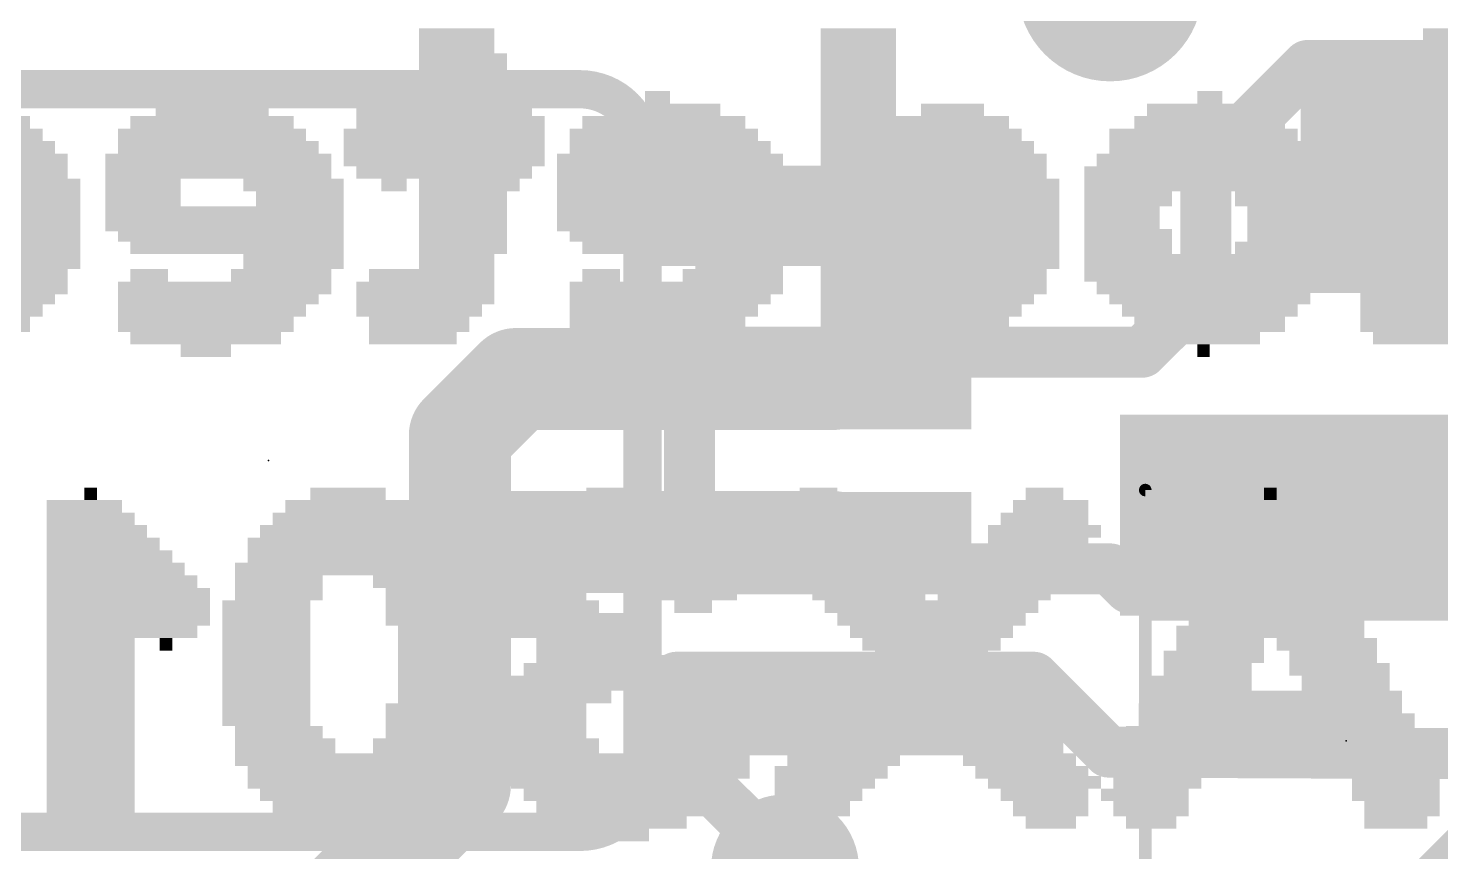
# Model space of a CAD drawing. Extents: x -23 to 84, y -20 to 26.
# Drawn here: x 10.14 to 15.77, y 15.48 to 18.77 of the extents above; entities that cross this region are included whole.
import ezdxf

# ---------------------------------------------------------------- set-up
doc = ezdxf.new("R2010")
doc.units = 0
for name, color, linetype in [('1', 12, 'CONTINUOUS'), ('16', 132, 'CONTINUOUS'), ('18', 110, 'CONTINUOUS'), ('21', 41, 'CONTINUOUS'), ('22', 40, 'CONTINUOUS'), ('23', 53, 'CONTINUOUS'), ('51', 53, 'CONTINUOUS')]:
    doc.layers.add(name, color=color, linetype=linetype)

# ---------------------------------------------------------------- blocks, each defined once
blk = doc.blocks.new('RECT')
blk.add_solid([(-0.5, -0.5), (0.5, -0.5), (-0.5, 0.5), (0.5, 0.5)])
blk = doc.blocks.new('ROUNDV')
at = {"const_width": 0.5}
blk.add_lwpolyline([(0, -0.25, 1), (0, 0.25, 1), (0, -0.25)], format="xyb", dxfattribs=at)

msp = doc.modelspace()

# ---------------------------------------------------------------- linework, layer by layer
at = {"layer": '1'}
for points, const_width in [([(15.24, 18.6182), (14.8336, 18.2118)], 0.2032), ([(16.2052, 18.6182), (15.24, 18.6182)], 0.2032), ([(14.8336, 18.2118), (14.8336, 17.7292)], 0.2032), ([(14.8336, 17.7292), (14.5796, 17.4752)], 0.2032), ([(12.0852, 17.3684), (11.8618, 17.145)], 0.4064), ([(13.3498, 17.3684), (12.0852, 17.3684)], 0.4064), ([(14.5796, 17.4752), (12.7762, 17.4752)], 0.2032), ([(12.7762, 17.4752), (12.7762, 16.6116)], 0.2032), ([(11.8618, 17.145), (11.8618, 16.6624)], 0.4064), ([(11.8618, 16.6624), (11.9178, 16.7184)], 0.4064), ([(11.9178, 16.7184), (13.3498, 16.7184)], 0.4064), ([(11.8618, 15.748), (11.8618, 16.6624)], 0.4064), ([(12.7762, 16.6116), (14.4526, 16.6116)], 0.2032), ([(14.4526, 16.6116), (14.5288, 16.5354)], 0.2032), ([(14.5288, 16.5354), (16.2052, 16.5354)], 0.2032), ([(14.1478, 16.1798), (12.7254, 16.1798)], 0.2032), ([(12.7254, 16.1798), (12.7254, 15.875)], 0.2032), ([(14.4461, 15.8815), (14.1478, 16.1798)], 0.2032), ([(15.875, 15.875), (14.4461, 15.8815)], 0.2032), ([(10.033, 13.9192), (11.8618, 15.748)], 0.4064), ([(12.7254, 15.875), (13.9954, 14.605)], 0.2032)]:
    msp.add_lwpolyline(points, dxfattribs=dict(at, const_width=const_width))
for points, const_width in [([(15.24, 18.669, 1), (15.24, 18.5674)], 0.1016), ([(15.2759, 18.5823, 1), (15.2041, 18.6541)], 0.1016), ([(14.8844, 18.2118, 1), (14.7828, 18.2118)], 0.1016), ([(14.7977, 18.2477, 1), (14.8695, 18.1759)], 0.1016), ([(14.8695, 17.6933, 1), (14.7977, 17.7651)], 0.1016), ([(14.7828, 17.7292, 1), (14.8844, 17.7292)], 0.1016), ([(12.0852, 17.47, 1), (12.0852, 17.2668)], 0.2032), ([(12.157, 17.2966, 1), (12.0134, 17.4402)], 0.2032), ([(12.7762, 17.526, 1), (12.7762, 17.4244)], 0.1016), ([(12.827, 17.4752, 1), (12.7254, 17.4752)], 0.1016), ([(13.3498, 17.2668, 1), (13.3498, 17.47)], 0.2032), ([(14.5437, 17.5111, 1), (14.6155, 17.4393)], 0.1016), ([(14.5796, 17.4244, 1), (14.5796, 17.526)], 0.1016), ([(11.9634, 17.145, 1), (11.7602, 17.145)], 0.2032), ([(11.79, 17.2168, 1), (11.9336, 17.0732)], 0.2032), ([(11.9178, 16.82, 1), (11.9178, 16.6168)], 0.2032), ([(11.9896, 16.6466, 1), (11.846, 16.7902)], 0.2032), ([(13.3498, 16.6168, 1), (13.3498, 16.82)], 0.2032), ([(11.9634, 16.6624, 1), (11.7602, 16.6624)], 0.2032), ([(11.79, 16.7342, 1), (11.9336, 16.5906)], 0.2032), ([(11.7602, 16.6624, 1), (11.9634, 16.6624)], 0.2032), ([(12.7762, 16.6624, 1), (12.7762, 16.5608)], 0.1016), ([(12.7254, 16.6116, 1), (12.827, 16.6116)], 0.1016), ([(14.4885, 16.6475, 1), (14.4167, 16.5757)], 0.1016), ([(14.4526, 16.5608, 1), (14.4526, 16.6624)], 0.1016), ([(14.5288, 16.5862, 1), (14.5288, 16.4846)], 0.1016), ([(14.4929, 16.4995, 1), (14.5647, 16.5713)], 0.1016), ([(12.7254, 16.2306, 1), (12.7254, 16.129)], 0.1016), ([(12.7762, 16.1798, 1), (12.6746, 16.1798)], 0.1016), ([(14.1837, 16.2157, 1), (14.1119, 16.1439)], 0.1016), ([(14.1478, 16.129, 1), (14.1478, 16.2306)], 0.1016), ([(14.4463, 15.9323, 1), (14.4459, 15.8307)], 0.1016), ([(11.9336, 15.6762, 1), (11.79, 15.8198)], 0.2032), ([(12.7613, 15.9109, 1), (12.6895, 15.8391)], 0.1016), ([(12.6746, 15.875, 1), (12.7762, 15.875)], 0.1016), ([(14.4102, 15.8456, 1), (14.482, 15.9174)], 0.1016), ([(11.7602, 15.748, 1), (11.9634, 15.748)], 0.2032)]:
    msp.add_lwpolyline(points, format="xyb", dxfattribs=dict(at, const_width=const_width))
at = {"layer": '16', "const_width": 0.254}
msp.add_lwpolyline([(16.7132, 16.3068), (15.5194, 15.113)], dxfattribs=at)
at = {"layer": '21', "const_width": 0.1524}
for points in [[(12.3398, 18.5234), (9.8698, 18.5234)], [(12.5898, 18.2834), (12.5898, 15.8234)], [(9.8698, 15.5634), (12.3298, 15.5634)]]:
    msp.add_lwpolyline(points, dxfattribs=at)
at = {"layer": '21'}
for points, const_width in [([(12.5898, 18.2734, 0.4142), (12.3398, 18.5234)], 0.1524), ([(12.3398, 18.5615, 1), (12.3398, 18.4853)], 0.0762), ([(12.3398, 18.4853, 1), (12.3398, 18.5615)], 0.0762), ([(12.6279, 18.2834, 1), (12.5517, 18.2834)], 0.0762), ([(12.5517, 18.2734, 1), (12.6279, 18.2734)], 0.0762), ([(12.3398, 15.5634, 0.4142), (12.5898, 15.8134)], 0.1524), ([(12.5517, 15.8234, 1), (12.6279, 15.8234)], 0.0762), ([(13.1572, 15.3262, 1), (13.1572, 15.5094, 1), (13.1572, 15.3262)], 0.4064), ([(12.3298, 15.5253, 1), (12.3298, 15.6015)], 0.0762)]:
    msp.add_lwpolyline(points, format="xyb", dxfattribs=dict(at, const_width=const_width))
at = {"layer": '23'}
for p in [(11.0998, 17.0434), (15.3924, 15.9258)]:
    msp.add_point(p, dxfattribs=at)
at = {"layer": '51', "const_width": 0.05}
for points in [[(14.5924, 16.9258), (14.5924, 14.9258)], [(16.1924, 16.9258), (14.5924, 16.9258)]]:
    msp.add_lwpolyline(points, dxfattribs=at)
at = {"layer": '51', "const_width": 0.025}
for points in [[(14.6049, 16.9258, 1), (14.5799, 16.9258)], [(14.5924, 16.9383, 1), (14.5924, 16.9133)]]:
    msp.add_lwpolyline(points, format="xyb", dxfattribs=at)

# ---------------------------------------------------------------- block references
at = {"layer": '1', "xscale": 1.1}
msp.add_blockref('RECT', (15.7616, 18.2118), dxfattribs=at)
at = {"layer": '1', "xscale": 0.4, "yscale": 1.1, "rotation": 90}
for p in [(13.3498, 18.0184), (13.3498, 17.3684), (13.3498, 16.7184), (13.3498, 16.0684)]:
    msp.add_blockref('RECT', p, dxfattribs=at)
at = {"layer": '1', "xscale": 1.8, "yscale": 0.8}
msp.add_blockref('RECT', (15.3924, 16.8258), dxfattribs=at)
at = {"layer": '18', "xscale": 0.7366, "yscale": 0.7366}
msp.add_blockref('ROUNDV', (14.4526, 18.923), dxfattribs=at)
msp.add_blockref('ROUNDV', (14.4526, 18.923), dxfattribs=at)
at = {"layer": '22', "rotation": 180}
for p, xscale, yscale in [((11.8494, 18.7414), 0.3, 0.05), ((13.4494, 18.7414), 0.3, 0.05), ((15.8494, 18.7414), 0.3, 0.05), ((11.8494, 18.6914), 0.3, 0.05), ((13.4494, 18.6914), 0.3, 0.05), ((15.8244, 18.6914), 0.35, 0.05), ((11.8744, 18.6414), 0.35, 0.05), ((13.4494, 18.6414), 0.3, 0.05), ((15.8244, 18.6414), 0.35, 0.05), ((11.8744, 18.5914), 0.35, 0.05), ((13.4494, 18.5914), 0.3, 0.05), ((15.8244, 18.5914), 0.35, 0.05), ((10.8994, 18.4914), 0.1, 0.05), ((11.8744, 18.5414), 0.35, 0.05), ((11.8744, 18.4914), 0.35, 0.05), ((12.6494, 18.4914), 0.1, 0.05), ((13.4494, 18.5414), 0.3, 0.05), ((13.4494, 18.4914), 0.3, 0.05), ((14.8494, 18.4914), 0.1, 0.05), ((15.8244, 18.5414), 0.35, 0.05), ((15.8244, 18.4914), 0.35, 0.05), ((10.8744, 18.4414), 0.45, 0.05), ((11.7994, 18.4414), 0.7, 0.05), ((12.6744, 18.4414), 0.45, 0.05), ((13.4494, 18.4414), 0.3, 0.05), ((13.8244, 18.4414), 0.25, 0.05), ((14.8244, 18.4414), 0.45, 0.05), ((15.7744, 18.4414), 0.65, 0.05), ((9.8744, 18.3914), 0.55, 0.05), ((10.8744, 18.3914), 0.65, 0.05), ((11.8244, 18.3914), 0.75, 0.05), ((12.6744, 18.3914), 0.65, 0.05), ((13.6744, 18.3914), 0.75, 0.05), ((14.8494, 18.3914), 0.6, 0.05), ((15.7744, 18.3914), 0.75, 0.05), ((9.8494, 18.3414), 0.7, 0.05), ((10.8744, 18.3414), 0.75, 0.05), ((11.7994, 18.3414), 0.8, 0.05), ((12.6744, 18.3414), 0.75, 0.05), ((13.6994, 18.3414), 0.8, 0.05), ((14.8244, 18.3414), 0.75, 0.05), ((15.7744, 18.3414), 0.75, 0.05), ((9.8744, 18.2914), 0.75, 0.05), ((10.8994, 18.2914), 0.8, 0.05), ((11.7994, 18.2914), 0.8, 0.05), ((12.6994, 18.2914), 0.8, 0.05), ((13.7244, 18.2914), 0.85, 0.05), ((14.8494, 18.2914), 0.8, 0.05), ((15.7744, 18.2914), 0.75, 0.05), ((9.8994, 18.2414), 0.8, 0.05), ((10.8994, 18.2414), 0.9, 0.05), ((11.7994, 18.2414), 0.8, 0.05), ((12.6994, 18.2414), 0.9, 0.05), ((13.7494, 18.2414), 0.9, 0.05), ((14.8244, 18.2414), 0.85, 0.05), ((15.7744, 18.2414), 0.75, 0.05), ((9.9244, 18.1914), 0.75, 0.05), ((10.8994, 18.1914), 0.9, 0.05), ((11.7994, 18.1914), 0.7, 0.05), ((12.6994, 18.1914), 0.9, 0.05), ((13.7494, 18.1914), 0.9, 0.05), ((14.8244, 18.1914), 0.95, 0.05), ((15.7744, 18.1914), 0.75, 0.05), ((10.1244, 18.1414), 0.45, 0.05), ((10.5994, 18.1414), 0.3, 0.05), ((11.1994, 18.1414), 0.4, 0.05), ((11.5994, 18.1414), 0.1, 0.05), ((11.8994, 18.1414), 0.4, 0.05), ((12.3994, 18.1414), 0.3, 0.05), ((12.9744, 18.1414), 0.35, 0.05), ((13.7744, 18.1414), 0.95, 0.05), ((14.5494, 18.1414), 0.4, 0.05), ((15.0994, 18.1414), 0.4, 0.05), ((15.5494, 18.1414), 0.1, 0.05), ((15.8494, 18.1414), 0.4, 0.05), ((10.1744, 18.0864), 0.35, 0.06), ((10.5994, 18.0864), 0.3, 0.06), ((11.2244, 18.0864), 0.35, 0.06), ((11.8744, 18.0864), 0.35, 0.06), ((12.3994, 18.0864), 0.3, 0.06), ((13.0244, 18.0864), 0.35, 0.06), ((13.4744, 18.0864), 0.35, 0.06), ((14.0744, 18.0864), 0.35, 0.06), ((14.5244, 18.0864), 0.35, 0.06), ((15.1494, 18.0864), 0.4, 0.06), ((15.8244, 18.0864), 0.35, 0.06), ((10.1744, 18.0314), 0.35, 0.05), ((10.9244, 18.0314), 0.95, 0.05), ((11.8744, 18.0314), 0.35, 0.05), ((12.7244, 18.0314), 0.95, 0.05), ((13.4744, 18.0314), 0.35, 0.05), ((14.0744, 18.0314), 0.35, 0.05), ((14.4994, 18.0314), 0.3, 0.05), ((15.1744, 18.0314), 0.35, 0.05), ((15.8244, 18.0314), 0.35, 0.05), ((10.1744, 17.9814), 0.35, 0.05), ((10.1744, 17.9414), 0.35, 0.05), ((10.9244, 17.9814), 0.95, 0.05), ((10.9494, 17.9414), 0.9, 0.05), ((11.8744, 17.9814), 0.35, 0.05), ((11.8744, 17.9414), 0.35, 0.05), ((12.7244, 17.9814), 0.95, 0.05), ((12.7494, 17.9414), 0.9, 0.05), ((13.4744, 17.9814), 0.35, 0.05), ((13.4744, 17.9414), 0.35, 0.05), ((14.0744, 17.9814), 0.35, 0.05), ((14.0744, 17.9414), 0.35, 0.05), ((14.4994, 17.9814), 0.3, 0.05), ((14.5244, 17.9414), 0.35, 0.05), ((15.1744, 17.9814), 0.35, 0.05), ((15.1744, 17.9414), 0.35, 0.05), ((15.8244, 17.9814), 0.35, 0.05), ((15.8244, 17.9414), 0.35, 0.05), ((10.1744, 17.8914), 0.35, 0.05), ((10.9744, 17.8914), 0.85, 0.05), ((11.8744, 17.8914), 0.35, 0.05), ((12.7744, 17.8914), 0.85, 0.05), ((13.4744, 17.8914), 0.35, 0.05), ((14.0744, 17.8914), 0.35, 0.05), ((14.5244, 17.8914), 0.35, 0.05), ((15.1494, 17.8914), 0.4, 0.05), ((15.8244, 17.8914), 0.35, 0.05), ((10.1244, 17.8364), 0.45, 0.06), ((11.1994, 17.8364), 0.4, 0.06), ((11.8494, 17.8364), 0.3, 0.06), ((12.9744, 17.8364), 0.35, 0.06), ((13.7744, 17.8364), 0.95, 0.06), ((14.5494, 17.8364), 0.4, 0.06), ((15.0994, 17.8364), 0.4, 0.06), ((15.8244, 17.8364), 0.35, 0.06), ((9.9244, 17.7814), 0.75, 0.05), ((10.6244, 17.7814), 0.15, 0.05), ((11.1494, 17.7814), 0.4, 0.05), ((11.7494, 17.7814), 0.5, 0.05), ((12.4244, 17.7814), 0.15, 0.05), ((12.9494, 17.7814), 0.4, 0.05), ((13.7494, 17.7814), 0.9, 0.05), ((14.8244, 17.7814), 0.95, 0.05), ((15.7494, 17.7814), 0.5, 0.05), ((9.8994, 17.7314), 0.8, 0.05), ((10.9244, 17.7314), 0.85, 0.05), ((11.7244, 17.7314), 0.55, 0.05), ((12.7244, 17.7314), 0.85, 0.05), ((13.7494, 17.7314), 0.9, 0.05), ((14.8244, 17.7314), 0.85, 0.05), ((15.7244, 17.7314), 0.55, 0.05), ((9.8744, 17.6914), 0.75, 0.05), ((10.8994, 17.6914), 0.8, 0.05), ((11.7244, 17.6914), 0.55, 0.05), ((12.6994, 17.6914), 0.8, 0.05), ((13.7244, 17.6914), 0.85, 0.05), ((14.8494, 17.6914), 0.8, 0.05), ((15.6994, 17.6914), 0.5, 0.05), ((9.8744, 17.6414), 0.65, 0.05), ((9.8744, 17.5864), 0.55, 0.06), ((10.8744, 17.6414), 0.75, 0.05), ((10.8494, 17.5864), 0.7, 0.06), ((11.6994, 17.6414), 0.5, 0.05), ((11.6994, 17.5864), 0.4, 0.06), ((12.6744, 17.6414), 0.75, 0.05), ((12.6494, 17.5864), 0.7, 0.06), ((13.6994, 17.6414), 0.8, 0.05), ((13.6744, 17.5864), 0.75, 0.06), ((14.8494, 17.6414), 0.7, 0.05), ((14.8494, 17.5864), 0.6, 0.06), ((15.6994, 17.6414), 0.5, 0.05), ((15.6744, 17.5864), 0.45, 0.06), ((10.8494, 17.5314), 0.6, 0.05), ((10.8494, 17.4814), 0.2, 0.05), ((11.6744, 17.5314), 0.35, 0.05), ((12.6244, 17.5314), 0.55, 0.05), ((12.6494, 17.4814), 0.2, 0.05), ((13.4744, 17.5314), 0.25, 0.05), ((13.8244, 17.5314), 0.25, 0.05), ((14.8244, 17.5314), 0.45, 0.05), ((14.8244, 17.4814), 0.05, 0.05), ((15.6494, 17.5314), 0.3, 0.05), ((10.3658, 16.861), 0.3, 0.05), ((10.3908, 16.911), 0.05, 0.05), ((11.4158, 16.861), 0.5, 0.05), ((11.4158, 16.911), 0.3, 0.05), ((12.5408, 16.861), 0.55, 0.05), ((12.5158, 16.911), 0.3, 0.05), ((13.2908, 16.861), 0.25, 0.05), ((13.2908, 16.911), 0.15, 0.05), ((14.2158, 16.861), 0.3, 0.05), ((14.1908, 16.911), 0.15, 0.05), ((15.0908, 16.861), 0.25, 0.05), ((15.0908, 16.911), 0.05, 0.05), ((10.3908, 16.811), 0.35, 0.05), ((11.4408, 16.811), 0.65, 0.05), ((12.5158, 16.811), 0.7, 0.05), ((13.2908, 16.811), 0.35, 0.05), ((14.1908, 16.811), 0.35, 0.05), ((15.1158, 16.811), 0.3, 0.05), ((10.4158, 16.761), 0.4, 0.05), ((11.4408, 16.761), 0.75, 0.05), ((12.5158, 16.761), 0.8, 0.05), ((13.3158, 16.761), 0.4, 0.05), ((14.1908, 16.761), 0.45, 0.05), ((15.0908, 16.761), 0.35, 0.05), ((10.4408, 16.711), 0.45, 0.05), ((11.4158, 16.711), 0.8, 0.05), ((12.5408, 16.711), 0.85, 0.05), ((13.3408, 16.711), 0.45, 0.05), ((14.1658, 16.711), 0.4, 0.05), ((15.1158, 16.711), 0.4, 0.05), ((10.4658, 16.661), 0.5, 0.05), ((11.4408, 16.661), 0.85, 0.05), ((12.5158, 16.661), 0.9, 0.05), ((13.3908, 16.661), 0.45, 0.05), ((14.1408, 16.661), 0.45, 0.05), ((15.0908, 16.661), 0.45, 0.05), ((10.4908, 16.611), 0.55, 0.05), ((11.4158, 16.611), 0.9, 0.05), ((12.5158, 16.611), 0.9, 0.05), ((13.4408, 16.611), 0.45, 0.05), ((14.0908, 16.611), 0.45, 0.05), ((15.1158, 16.611), 0.5, 0.05), ((10.5158, 16.561), 0.6, 0.05), ((11.1408, 16.561), 0.35, 0.05), ((11.7158, 16.561), 0.4, 0.05), ((12.2408, 16.561), 0.35, 0.05), ((12.7908, 16.561), 0.35, 0.05), ((13.4658, 16.561), 0.4, 0.05), ((14.0408, 16.561), 0.45, 0.05), ((15.0908, 16.561), 0.55, 0.05), ((10.5408, 16.511), 0.65, 0.05), ((11.1408, 16.511), 0.35, 0.05), ((11.7408, 16.511), 0.35, 0.05), ((12.2158, 16.511), 0.3, 0.05), ((12.8158, 16.511), 0.3, 0.05), ((13.4908, 16.511), 0.45, 0.05), ((13.9908, 16.511), 0.45, 0.05), ((15.1158, 16.511), 0.6, 0.05), ((10.5408, 16.461), 0.65, 0.05), ((10.5408, 16.411), 0.65, 0.05), ((11.0908, 16.461), 0.35, 0.05), ((11.0908, 16.411), 0.35, 0.05), ((11.7408, 16.461), 0.35, 0.05), ((11.7408, 16.411), 0.35, 0.05), ((12.2408, 16.461), 0.35, 0.05), ((12.3658, 16.411), 0.6, 0.05), ((12.7908, 16.461), 0.15, 0.05), ((13.7408, 16.461), 0.85, 0.05), ((13.7408, 16.411), 0.75, 0.05), ((15.0908, 16.461), 0.65, 0.05), ((15.1158, 16.411), 0.7, 0.05), ((10.5158, 16.361), 0.6, 0.05), ((11.0908, 16.361), 0.35, 0.05), ((11.7658, 16.361), 0.3, 0.05), ((12.3658, 16.361), 0.6, 0.05), ((13.7408, 16.361), 0.65, 0.05), ((15.0908, 16.361), 0.75, 0.05), ((10.3908, 16.311), 0.35, 0.05), ((10.6908, 16.311), 0.05, 0.05), ((11.0908, 16.311), 0.35, 0.05), ((11.7658, 16.311), 0.3, 0.05), ((12.4158, 16.311), 0.5, 0.05), ((13.7408, 16.311), 0.55, 0.05), ((14.8908, 16.311), 0.35, 0.05), ((15.3158, 16.311), 0.4, 0.05), ((10.3908, 16.261), 0.35, 0.05), ((11.0908, 16.261), 0.35, 0.05), ((11.7908, 16.261), 0.35, 0.05), ((12.4158, 16.261), 0.5, 0.05), ((13.7408, 16.261), 0.45, 0.05), ((14.8658, 16.261), 0.4, 0.05), ((15.3408, 16.261), 0.35, 0.05), ((10.3908, 16.211), 0.35, 0.05), ((11.0908, 16.211), 0.35, 0.05), ((11.7658, 16.211), 0.3, 0.05), ((12.3908, 16.211), 0.55, 0.05), ((13.7408, 16.211), 0.55, 0.05), ((14.8408, 16.211), 0.35, 0.05), ((15.3658, 16.211), 0.4, 0.05), ((10.3908, 16.156), 0.35, 0.06), ((11.0908, 16.156), 0.35, 0.06), ((11.7658, 16.156), 0.3, 0.06), ((12.3658, 16.156), 0.6, 0.06), ((13.7408, 16.156), 0.65, 0.06), ((14.8158, 16.156), 0.4, 0.06), ((15.3908, 16.156), 0.35, 0.06), ((10.3908, 16.101), 0.35, 0.05), ((11.0908, 16.101), 0.35, 0.05), ((11.7658, 16.101), 0.3, 0.05), ((12.2408, 16.101), 0.45, 0.05), ((13.7408, 16.101), 0.75, 0.05), ((10.3908, 16.051), 0.35, 0.05), ((11.0908, 16.051), 0.35, 0.05), ((11.7408, 16.051), 0.35, 0.05), ((12.1908, 16.051), 0.35, 0.05), ((12.8658, 16.051), 0.2, 0.05), ((13.7658, 16.051), 0.8, 0.05), ((15.0908, 16.051), 1.05, 0.05), ((10.3908, 16.011), 0.35, 0.05), ((10.3908, 15.961), 0.35, 0.05), ((11.0908, 16.011), 0.35, 0.05), ((11.1408, 15.961), 0.35, 0.05), ((11.7408, 16.011), 0.35, 0.05), ((11.7408, 15.961), 0.35, 0.05), ((12.1908, 16.011), 0.35, 0.05), ((12.1908, 15.961), 0.35, 0.05), ((12.8408, 15.961), 0.35, 0.05), ((12.8658, 16.011), 0.3, 0.05), ((13.4908, 15.961), 0.45, 0.05), ((13.7658, 16.011), 0.9, 0.05), ((14.0408, 15.961), 0.45, 0.05), ((15.0908, 15.961), 1.15, 0.05), ((15.1158, 16.011), 1.1, 0.05), ((10.3908, 15.906), 0.35, 0.06), ((11.1658, 15.906), 0.4, 0.06), ((11.7158, 15.906), 0.4, 0.06), ((12.2158, 15.906), 0.4, 0.06), ((12.8408, 15.906), 0.35, 0.06), ((13.4408, 15.906), 0.45, 0.06), ((14.0658, 15.906), 0.4, 0.06), ((15.1158, 15.906), 1.2, 0.06), ((10.3908, 15.851), 0.35, 0.05), ((11.4158, 15.851), 0.9, 0.05), ((13.3908, 15.851), 0.45, 0.05), ((14.0908, 15.851), 0.45, 0.05), ((15.0908, 15.851), 1.25, 0.05), ((10.3908, 15.801), 0.35, 0.05), ((11.4408, 15.801), 0.85, 0.05), ((12.5408, 15.801), 0.95, 0.05), ((13.3408, 15.801), 0.45, 0.05), ((14.1408, 15.801), 0.45, 0.05), ((14.6408, 15.801), 0.35, 0.05), ((15.5408, 15.801), 0.35, 0.05), ((10.3908, 15.761), 0.35, 0.05), ((11.4158, 15.761), 0.8, 0.05), ((12.5158, 15.761), 0.9, 0.05), ((13.3158, 15.761), 0.4, 0.05), ((14.1908, 15.761), 0.45, 0.05), ((14.6408, 15.761), 0.35, 0.05), ((15.5908, 15.761), 0.35, 0.05), ((10.3908, 15.711), 0.35, 0.05), ((11.4158, 15.711), 0.7, 0.05), ((12.5158, 15.711), 0.8, 0.05), ((13.2908, 15.711), 0.35, 0.05), ((14.1908, 15.711), 0.35, 0.05), ((14.5908, 15.711), 0.35, 0.05), ((15.5908, 15.711), 0.35, 0.05), ((10.3908, 15.656), 0.35, 0.06), ((11.4158, 15.656), 0.6, 0.06), ((12.5158, 15.656), 0.7, 0.06), ((13.2658, 15.656), 0.3, 0.06), ((14.2158, 15.656), 0.3, 0.06), ((14.6158, 15.656), 0.3, 0.06), ((15.6158, 15.656), 0.3, 0.06), ((10.3908, 15.601), 0.25, 0.05), ((11.4158, 15.601), 0.5, 0.05), ((12.5158, 15.601), 0.5, 0.05), ((13.2658, 15.601), 0.2, 0.05), ((14.2158, 15.601), 0.2, 0.05), ((14.6158, 15.601), 0.2, 0.05), ((15.5908, 15.601), 0.25, 0.05), ((11.4158, 15.551), 0.2, 0.05), ((12.5408, 15.551), 0.15, 0.05)]:
    msp.add_blockref('RECT', p, dxfattribs=dict(at, xscale=xscale, yscale=yscale))
at = {"layer": '22', "yscale": 0.05, "rotation": 180}
for p in [(15.1158, 16.101), (12.5158, 15.851)]:
    msp.add_blockref('RECT', p, dxfattribs=at)
at = {"layer": '51'}
for p, xscale, yscale, rotation in [((13.0998, 18.0184), 0.4, 0.9, 90), ((13.0998, 17.3684), 0.4, 0.9, 90), ((13.0998, 16.7184), 0.4, 0.9, 90), ((15.3924, 16.6708), 0.53, 1.62, 270), ((13.0998, 16.0684), 0.4, 0.9, 90)]:
    msp.add_blockref('RECT', p, dxfattribs=dict(at, xscale=xscale, yscale=yscale, rotation=rotation))

doc.saveas('drawing.dxf')
